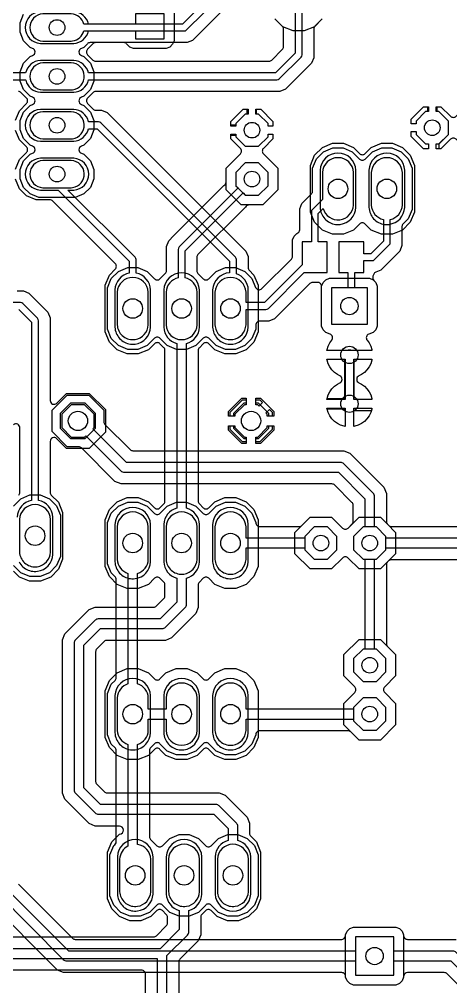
# Model space of a CAD drawing. Header units: millimetres. Extents: x 1 to 152, y 50 to 212.
# Drawn here: x 31.7 to 54.1, y 84.5 to 134.8 of the extents above; entities that cross this region are included whole.
import ezdxf

# ---------------------------------------------------------------- set-up
doc = ezdxf.new("R2010")
doc.units = ezdxf.units.MM

msp = doc.modelspace()

# ---------------------------------------------------------------- linework, layer by layer
at = {"layer": '16_copper'}
for points in [[(39.739, 135.183), (39.739, 133.681), (39.662, 133.494), (39.519, 133.351), (39.332, 133.274), (37.63, 133.274), (37.443, 133.351), (37.275, 133.519, 0.198912), (37.132, 133.579), (35.376, 133.579, 0.198912), (35.232, 133.519), (35.049, 133.336), (34.922, 133.284, 0.66818), (34.922, 132.908), (35.049, 132.856), (35.391, 132.514), (35.576, 132.068), (35.576, 131.584), (35.391, 131.138), (35.049, 130.796), (34.922, 130.744, 0.66818), (34.922, 130.368), (35.049, 130.316), (35.391, 129.974), (35.576, 129.528), (35.576, 129.044), (35.391, 128.598), (35.049, 128.256), (34.922, 128.204, 0.66818), (34.922, 127.828), (35.049, 127.776), (35.391, 127.434), (35.576, 126.988), (35.576, 126.504), (35.391, 126.058), (35.049, 125.716), (34.603, 125.532), (32.707, 125.532), (32.261, 125.716), (31.919, 126.058), (31.734, 126.504), (31.734, 126.988), (31.919, 127.434), (32.261, 127.776), (32.388, 127.828, 0.66818), (32.388, 128.204), (32.261, 128.256), (31.919, 128.598), (31.734, 129.044), (31.734, 129.528), (31.919, 129.974), (32.261, 130.316), (32.388, 130.368, 0.66818), (32.388, 130.744), (32.261, 130.796), (31.919, 131.138), (31.734, 131.584), (31.734, 132.068), (31.919, 132.514), (32.261, 132.856), (32.388, 132.908, 0.66818), (32.388, 133.284), (32.261, 133.336), (31.919, 133.678), (31.734, 134.124), (31.734, 134.608), (31.919, 135.054)], [(31.386, 109.493), (31.767, 109.874), (32.25, 110.074), (32.774, 110.074), (33.257, 109.874), (33.628, 109.503), (33.828, 109.02), (33.828, 106.88), (33.628, 106.397), (33.257, 106.026), (32.774, 105.826), (32.25, 105.826), (31.767, 106.026), (31.386, 106.407, 0.414214)], [(31.657, 89.833), (34.461, 87.029, 0.198912), (34.605, 86.97), (48.454, 86.97, 0.342345), (48.65, 87.122), (48.654, 87.139, 0.075144), (48.657, 87.207), (48.734, 87.394), (48.877, 87.537), (49.064, 87.614), (51.266, 87.614), (51.453, 87.537), (51.596, 87.394), (51.673, 87.207), (51.673, 85.005), (51.596, 84.818), (51.453, 84.675), (51.266, 84.598), (49.064, 84.598), (48.877, 84.675), (48.734, 84.818), (48.657, 85.005, 0.464017), (48.454, 85.242), (33.991, 85.242), (33.674, 85.374), (30.002, 89.046)], [(30.554, 89.355), (33.983, 85.926, 0.198912), (34.163, 85.852), (49.165, 85.852), (49.165, 85.106), (51.165, 85.106), (51.165, 87.106), (49.165, 87.106), (49.165, 86.36), (34.268, 86.36), (30.988, 89.64)]]:
    msp.add_lwpolyline(points, format="xyb", dxfattribs=at)
for points in [[(34.465, 133.666, 0.300949), (35.046, 134.188), (37.731, 134.188), (37.731, 133.782), (39.231, 133.782), (39.231, 135.082), (37.731, 135.082), (37.731, 134.544), (35.046, 134.544, 0.327921), (34.396, 135.072), (32.914, 135.072, 0.952079), (32.914, 133.66), (34.396, 133.66)], [(34.465, 131.126, 0.906347), (34.396, 132.532), (32.914, 132.532, 0.952079), (32.914, 131.12), (34.396, 131.12)], [(55.145, 127.813), (54.396, 128.561, 0.414214), (54.109, 128.561), (53.615, 128.067), (53.518, 128.067), (53.518, 128.329), (54, 128.812), (54, 129.506), (53.509, 129.997), (53.416, 129.997), (53.416, 130.251), (53.615, 130.251), (54.109, 129.757, 0.414214), (54.396, 129.757), (55.145, 130.505), (56.26, 130.505), (57.048, 129.717), (57.048, 128.601), (56.26, 127.813)], [(34.465, 128.586, 0.906347), (34.396, 129.992), (32.914, 129.992, 0.952079), (32.914, 128.58), (34.396, 128.58)], [(48.933, 117.589, 0.201781), (48.737, 117.573), (47.682, 117.573), (47.69, 117.628), (47.748, 117.806), (47.834, 117.974), (47.938, 118.118, 0.484705), (47.851, 118.425), (47.627, 118.518), (47.484, 118.66), (47.407, 118.847), (47.407, 120.917, 0.414214), (47.204, 121.12), (46.946, 121.12, 0.198912), (46.802, 121.06), (44.962, 119.22), (44.673, 119.101), (44.191, 119.101, 0.414214), (43.988, 118.897), (43.988, 118.691), (43.788, 118.208), (43.417, 117.837), (42.934, 117.637), (42.41, 117.637), (41.927, 117.837), (41.546, 118.218, 0.414214), (41.258, 118.218), (40.877, 117.837), (40.394, 117.637), (39.87, 117.637), (39.387, 117.837), (39.006, 118.218, 0.414214), (38.718, 118.218), (38.337, 117.837), (37.854, 117.637), (37.33, 117.637), (36.847, 117.837), (36.476, 118.208), (36.276, 118.691), (36.276, 120.831), (36.476, 121.314), (36.847, 121.685), (37.33, 121.885), (37.854, 121.885), (38.337, 121.685), (38.718, 121.304, 0.414214), (39.006, 121.304), (39.285, 121.583, 0.198912), (39.345, 121.727), (39.345, 122.991), (39.464, 123.28), (39.715, 123.531), (42.331, 126.147, 0.29163), (42.443, 126.344), (42.443, 127.05), (43.192, 127.798, 0.414214), (43.192, 128.085), (42.697, 128.58), (42.697, 128.778), (42.951, 128.778), (42.951, 128.685), (43.442, 128.194), (44.137, 128.194), (44.628, 128.685), (44.628, 128.829), (44.882, 128.829), (44.882, 128.58), (44.387, 128.085, 0.414214), (44.387, 127.798), (45.136, 127.05), (45.136, 125.934), (44.347, 125.146), (43.641, 125.146, 0.145047), (43.531, 125.112), (43.522, 125.107, 0.122407), (43.445, 125.034), (40.979, 122.568, 0.198912), (40.919, 122.424), (40.919, 121.727, 0.198912), (40.979, 121.583), (41.258, 121.304, 0.414214), (41.546, 121.304), (41.927, 121.685), (42.41, 121.885), (42.934, 121.885), (43.417, 121.685), (43.788, 121.314), (43.976, 120.859, 0.534513), (44.308, 120.793), (45.838, 122.324, 0.198912), (45.898, 122.468), (45.898, 123.329), (45.975, 123.516), (46.118, 123.659, 0.339753), (46.269, 123.857), (46.269, 124.937), (46.388, 125.226), (46.884, 125.722, 0.198912), (46.944, 125.866), (46.944, 127.054), (47.144, 127.537), (47.515, 127.908), (47.998, 128.108), (48.522, 128.108), (49.005, 127.908), (49.386, 127.527, 0.414214), (49.674, 127.527), (50.055, 127.908), (50.538, 128.108), (51.062, 128.108), (51.545, 127.908), (51.916, 127.537), (52.116, 127.054), (52.116, 124.914), (51.916, 124.431), (51.647, 124.162, 0.198912), (51.587, 124.018), (51.587, 123.033), (51.468, 122.744), (50.484, 121.76), (50.232, 121.656, 0.198912), (50.122, 121.546), (50.078, 121.44, 0.303352), (50.122, 121.219), (50.225, 121.116), (50.302, 120.929), (50.302, 118.847), (50.225, 118.66), (50.082, 118.518), (49.858, 118.425, 0.485588), (49.771, 118.118), (49.876, 117.974), (49.961, 117.806), (50.019, 117.628), (50.028, 117.573), (48.972, 117.573), (48.97, 117.574)], [(34.465, 126.046, 0.906347), (34.396, 127.452), (32.914, 127.452, 0.952079), (32.914, 126.04), (34.396, 126.04)], [(43.442, 125.654), (44.137, 125.654), (44.628, 126.145), (44.628, 126.839), (44.137, 127.33), (43.442, 127.33), (42.951, 126.839), (42.951, 126.145), (43.071, 126.025), (40.006, 122.96, 0.198912), (39.954, 122.834), (39.954, 121.357, 0.336925), (39.324, 120.609), (39.324, 118.913, 0.95208), (40.94, 118.913), (40.94, 120.609, 0.336925), (40.31, 121.357), (40.31, 122.761), (43.323, 125.774)], [(42.791, 118.153, 0.357806), (43.48, 118.913), (43.48, 119.71), (44.516, 119.71, 0.198912), (44.642, 119.762), (46.507, 121.628), (47.706, 121.628), (47.706, 123.228), (47.234, 123.228), (47.234, 124.706), (47.483, 124.955, 0.849035), (49.068, 125.136), (49.068, 126.832, 0.95208), (47.452, 126.832), (47.452, 125.427), (46.93, 124.906, 0.198912), (46.878, 124.78), (46.878, 123.228), (46.406, 123.228), (46.406, 122.029), (44.442, 120.066), (43.48, 120.066), (43.48, 120.609, 0.95208), (41.864, 120.609), (41.864, 118.913), (41.872, 118.834), (41.887, 118.756), (41.91, 118.68), (41.941, 118.607), (41.978, 118.537), (42.022, 118.471), (42.073, 118.41), (42.129, 118.354), (42.19, 118.303), (42.256, 118.259), (42.326, 118.222), (42.399, 118.191), (42.475, 118.168), (42.553, 118.153), (42.632, 118.145), (42.712, 118.145)], [(49.794, 120.828), (49.134, 120.828), (49.134, 121.628), (49.606, 121.628), (49.606, 122.25), (50.038, 122.25, 0.198912), (50.164, 122.302), (50.926, 123.064, 0.198912), (50.978, 123.19), (50.978, 124.388, 0.336925), (51.608, 125.136), (51.608, 126.832, 0.95208), (49.992, 126.832), (49.992, 125.136, 0.336925), (50.622, 124.388), (50.622, 123.264), (49.964, 122.606), (49.606, 122.606), (49.606, 123.228), (48.306, 123.228), (48.306, 121.628), (48.778, 121.628), (48.778, 120.828), (47.915, 120.828), (47.915, 118.948), (49.794, 118.948)], [(37.711, 118.153, 0.357806), (38.4, 118.913), (38.4, 120.609, 0.95208), (36.784, 120.609), (36.784, 118.913), (36.792, 118.834), (36.807, 118.756), (36.83, 118.68), (36.861, 118.607), (36.898, 118.537), (36.942, 118.471), (36.993, 118.41), (37.049, 118.354), (37.11, 118.303), (37.176, 118.259), (37.246, 118.222), (37.319, 118.191), (37.395, 118.168), (37.473, 118.153), (37.552, 118.145), (37.632, 118.145)], [(47.686, 115.062), (47.69, 115.088), (47.748, 115.266), (47.834, 115.434), (47.944, 115.586), (48.077, 115.719), (48.229, 115.829), (48.362, 115.897, 0.612811), (48.362, 116.259), (48.229, 116.327), (48.077, 116.437), (47.944, 116.57), (47.834, 116.722), (47.748, 116.89), (47.69, 117.068), (47.682, 117.123), (48.601, 117.123), (48.601, 115.062)], [(49.109, 115.033), (49.109, 117.123), (50.028, 117.123), (50.019, 117.068), (49.961, 116.89), (49.876, 116.722), (49.765, 116.57), (49.632, 116.437), (49.48, 116.327), (49.347, 116.259, 0.612811), (49.347, 115.897), (49.48, 115.829), (49.632, 115.719), (49.765, 115.586), (49.876, 115.434), (49.961, 115.266), (50.019, 115.088), (50.028, 115.033)], [(37.457, 88.173), (36.974, 88.373), (36.603, 88.744), (36.403, 89.227), (36.403, 91.367), (36.603, 91.85, 0.312992), (36.728, 92.06), (36.728, 96.789, 0.198912), (36.669, 96.933), (36.476, 97.126), (36.276, 97.609), (36.276, 99.749), (36.476, 100.232), (36.669, 100.425, 0.198912), (36.728, 100.569), (36.728, 105.679, 0.198912), (36.669, 105.823), (36.476, 106.016), (36.276, 106.499), (36.276, 108.639), (36.476, 109.122), (36.847, 109.493), (37.33, 109.693), (37.854, 109.693), (38.337, 109.493), (38.718, 109.112, 0.414214), (39.006, 109.112), (39.387, 109.493), (39.87, 109.693), (40.394, 109.693), (40.877, 109.493), (41.258, 109.112, 0.414214), (41.546, 109.112), (41.927, 109.493), (42.41, 109.693), (42.934, 109.693), (43.417, 109.493), (43.788, 109.122), (43.988, 108.639, 0.418503), (44.191, 108.433), (46.247, 108.433, 0.198912), (46.39, 108.492), (46.813, 108.915), (47.929, 108.915), (48.497, 108.346, 0.414214), (48.785, 108.346), (48.988, 108.55, 0.198912), (49.047, 108.693), (49.047, 109.54, 0.198912), (48.988, 109.684), (48.089, 110.583, 0.198912), (47.945, 110.642), (36.984, 110.642), (36.667, 110.774), (34.927, 112.513, 0.198912), (34.784, 112.573), (34.185, 112.573), (33.397, 113.361), (33.397, 114.477), (34.185, 115.265), (35.301, 115.265), (36.089, 114.477), (36.089, 113.878, 0.198912), (36.149, 113.735), (37.454, 112.429, 0.198912), (37.598, 112.37), (48.559, 112.37), (48.876, 112.238), (50.643, 110.471), (50.775, 110.154), (50.775, 108.693, 0.198912), (50.834, 108.55), (51.257, 108.127), (51.257, 107.011), (50.834, 106.588, 0.198912), (50.775, 106.445), (50.775, 102.343, 0.198912), (50.834, 102.2), (51.257, 101.777), (51.257, 100.661), (50.688, 100.093, 0.414214), (50.688, 99.805), (51.257, 99.237), (51.257, 98.121), (50.469, 97.333), (49.353, 97.333), (48.93, 97.756, 0.198912), (48.787, 97.815), (44.191, 97.815, 0.246975), (44.024, 97.727), (44.015, 97.713, 0.122621), (43.988, 97.609), (43.788, 97.126), (43.417, 96.755), (42.934, 96.555), (42.41, 96.555), (41.927, 96.755), (41.546, 97.136, 0.414214), (41.258, 97.136), (40.877, 96.755), (40.394, 96.555), (39.87, 96.555), (39.387, 96.755), (39.006, 97.136, 0.414214), (38.718, 97.136), (38.515, 96.933, 0.198912), (38.456, 96.789), (38.456, 92.314, 0.198912), (38.515, 92.17), (38.845, 91.84, 0.414214), (39.133, 91.84), (39.514, 92.221), (39.997, 92.421), (40.521, 92.421), (41.004, 92.221), (41.385, 91.84, 0.414214), (41.673, 91.84), (42.054, 92.221), (42.537, 92.421), (43.061, 92.421), (43.544, 92.221), (43.915, 91.85), (44.115, 91.367), (44.115, 89.227), (43.915, 88.744), (43.544, 88.373), (43.061, 88.173), (42.537, 88.173), (42.054, 88.373), (41.673, 88.754, 0.414214), (41.385, 88.754), (41.004, 88.373), (40.521, 88.173), (39.997, 88.173), (39.514, 88.373), (39.133, 88.754, 0.414214), (38.845, 88.754), (38.464, 88.373), (37.981, 88.173)], [(50.749, 100.872), (50.749, 101.566), (50.258, 102.057), (50.165, 102.057), (50.165, 106.731), (50.258, 106.731), (50.749, 107.222), (50.749, 107.916), (50.258, 108.407), (50.165, 108.407), (50.165, 109.982, 0.198912), (50.091, 110.162), (48.567, 111.686, 0.198912), (48.387, 111.76), (37.261, 111.76), (35.515, 113.506), (35.581, 113.572), (35.581, 114.266), (35.09, 114.757), (34.396, 114.757), (33.905, 114.266), (33.905, 113.572), (34.396, 113.081), (35.09, 113.081), (35.156, 113.147), (36.976, 111.326, 0.198912), (37.156, 111.252), (48.282, 111.252), (49.657, 109.877), (49.657, 108.407), (49.564, 108.407), (49.073, 107.916), (49.073, 107.222), (49.564, 106.731), (49.657, 106.731), (49.657, 102.057), (49.564, 102.057), (49.073, 101.566), (49.073, 100.872), (49.564, 100.381), (50.258, 100.381)], [(32.631, 106.342, 0.357806), (33.32, 107.102), (33.32, 108.798, 0.95208), (31.704, 108.798), (31.704, 107.102), (31.712, 107.023), (31.727, 106.945), (31.75, 106.869), (31.781, 106.796), (31.818, 106.726), (31.862, 106.66), (31.913, 106.599), (31.969, 106.543), (32.03, 106.492), (32.096, 106.448), (32.166, 106.411), (32.239, 106.38), (32.315, 106.357), (32.393, 106.342), (32.472, 106.334), (32.552, 106.334)], [(37.838, 88.689, 0.357806), (38.527, 89.449), (38.527, 91.145, 0.354861), (37.846, 91.904), (37.846, 97.104, 0.309894), (38.4, 97.831), (38.4, 98.425), (39.324, 98.425), (39.324, 97.831, 0.95208), (40.94, 97.831), (40.94, 99.527, 0.95208), (39.324, 99.527), (39.324, 98.933), (38.4, 98.933), (38.4, 99.527, 0.309894), (37.846, 100.254), (37.846, 105.994, 0.309894), (38.4, 106.721), (38.4, 108.417, 0.95208), (36.784, 108.417), (36.784, 106.721, 0.309894), (37.338, 105.994), (37.338, 100.254, 0.309894), (36.784, 99.527), (36.784, 97.831, 0.309894), (37.338, 97.104), (37.338, 91.818, 0.263528), (36.911, 91.145), (36.911, 89.449), (36.919, 89.37), (36.934, 89.292), (36.957, 89.216), (36.988, 89.143), (37.025, 89.073), (37.069, 89.007), (37.12, 88.946), (37.176, 88.89), (37.237, 88.839), (37.303, 88.795), (37.373, 88.758), (37.446, 88.727), (37.522, 88.704), (37.6, 88.689), (37.679, 88.681), (37.759, 88.681)], [(40.251, 105.961, 0.357806), (40.94, 106.721), (40.94, 108.417, 0.95208), (39.324, 108.417), (39.324, 106.721), (39.332, 106.642), (39.347, 106.564), (39.37, 106.488), (39.401, 106.415), (39.438, 106.345), (39.482, 106.279), (39.533, 106.218), (39.589, 106.162), (39.65, 106.111), (39.716, 106.067), (39.786, 106.03), (39.859, 105.999), (39.935, 105.976), (40.013, 105.961), (40.092, 105.953), (40.172, 105.953)], [(42.791, 105.961, 0.357806), (43.48, 106.721), (43.48, 107.315), (46.533, 107.315), (46.533, 107.222), (47.024, 106.731), (47.718, 106.731), (48.209, 107.222), (48.209, 107.916), (47.718, 108.407), (47.024, 108.407), (46.533, 107.916), (46.533, 107.823), (43.48, 107.823), (43.48, 108.417, 0.95208), (41.864, 108.417), (41.864, 106.721), (41.872, 106.642), (41.887, 106.564), (41.91, 106.488), (41.941, 106.415), (41.978, 106.345), (42.022, 106.279), (42.073, 106.218), (42.129, 106.162), (42.19, 106.111), (42.256, 106.067), (42.326, 106.03), (42.399, 105.999), (42.475, 105.976), (42.553, 105.961), (42.632, 105.953), (42.712, 105.953)], [(42.791, 97.071, 0.357806), (43.48, 97.831), (43.48, 98.425), (49.073, 98.425), (49.073, 98.332), (49.564, 97.841), (50.258, 97.841), (50.749, 98.332), (50.749, 99.026), (50.258, 99.517), (49.564, 99.517), (49.073, 99.026), (49.073, 98.933), (43.48, 98.933), (43.48, 99.527, 0.95208), (41.864, 99.527), (41.864, 97.831), (41.872, 97.752), (41.887, 97.674), (41.91, 97.598), (41.941, 97.525), (41.978, 97.455), (42.022, 97.389), (42.073, 97.328), (42.129, 97.272), (42.19, 97.221), (42.256, 97.177), (42.326, 97.14), (42.399, 97.109), (42.475, 97.086), (42.553, 97.071), (42.632, 97.063), (42.712, 97.063)], [(40.378, 88.689, 0.357806), (41.067, 89.449), (41.067, 91.145, 0.95208), (39.451, 91.145), (39.451, 89.449), (39.459, 89.37), (39.474, 89.292), (39.497, 89.216), (39.528, 89.143), (39.565, 89.073), (39.609, 89.007), (39.66, 88.946), (39.716, 88.89), (39.777, 88.839), (39.843, 88.795), (39.913, 88.758), (39.986, 88.727), (40.062, 88.704), (40.14, 88.689), (40.219, 88.681), (40.299, 88.681)], [(42.918, 88.689, 0.357806), (43.607, 89.449), (43.607, 91.145, 0.95208), (41.991, 91.145), (41.991, 89.449), (41.999, 89.37), (42.014, 89.292), (42.037, 89.216), (42.068, 89.143), (42.105, 89.073), (42.149, 89.007), (42.2, 88.946), (42.256, 88.89), (42.317, 88.839), (42.383, 88.795), (42.453, 88.758), (42.526, 88.727), (42.602, 88.704), (42.68, 88.689), (42.759, 88.681), (42.839, 88.681)]]:
    msp.add_lwpolyline(points, format="xyb", close=True, dxfattribs=at)
msp.add_lwpolyline([(47.44, 134.816), (47.033, 134.409), (46.501, 134.188), (45.925, 134.188), (45.393, 134.409), (44.986, 134.816)], dxfattribs=at)
for points in [[(52.07, 129.362), (52.07, 129.611), (52.71, 130.251), (52.908, 130.251), (52.908, 129.997), (52.815, 129.997), (52.324, 129.506), (52.324, 129.362)], [(42.697, 129.286), (42.697, 129.484), (43.337, 130.124), (43.517, 130.124), (43.521, 129.87), (43.442, 129.87), (42.951, 129.379), (42.951, 129.286)], [(44.628, 129.235), (44.628, 129.379), (44.137, 129.87), (44.029, 129.87), (44.025, 130.124), (44.242, 130.124), (44.882, 129.484), (44.882, 129.235)], [(52.71, 128.067), (52.07, 128.707), (52.07, 128.956), (52.324, 128.956), (52.324, 128.812), (52.815, 128.321), (52.959, 128.321), (52.959, 128.067)], [(42.651, 114.169), (42.651, 114.371), (43.291, 115.011), (43.493, 115.011), (43.493, 114.757), (43.396, 114.757), (42.905, 114.266), (42.905, 114.169)], [(44.09, 114.757), (43.993, 114.757), (43.993, 115.011), (44.195, 115.011), (44.336, 114.871), (44.156, 114.691)], [(44.581, 114.169), (44.581, 114.266), (44.515, 114.332), (44.695, 114.512), (44.835, 114.371), (44.835, 114.169)], [(48.575, 113.644), (48.396, 113.702), (48.229, 113.787), (48.077, 113.897), (47.944, 114.03), (47.834, 114.182), (47.748, 114.35), (47.69, 114.528), (47.686, 114.554), (48.63, 114.554), (48.63, 113.635)], [(49.08, 114.452), (49.994, 114.452), (49.961, 114.35), (49.876, 114.182), (49.765, 114.03), (49.632, 113.897), (49.48, 113.787), (49.313, 113.702), (49.134, 113.644), (49.08, 113.635)], [(43.291, 112.827), (42.651, 113.467), (42.651, 113.669), (42.905, 113.669), (42.905, 113.572), (43.396, 113.081), (43.493, 113.081), (43.493, 112.827)], [(43.993, 113.081), (44.09, 113.081), (44.581, 113.572), (44.581, 113.669), (44.835, 113.669), (44.835, 113.467), (44.195, 112.827), (43.993, 112.827)]]:
    msp.add_lwpolyline(points, close=True, dxfattribs=at)
at = {"layer": '1_copper'}
for points in [[(46.035, 135.636), (46.035, 133.028), (45.011, 132.004), (35.289, 132.004, 0.338315), (34.522, 132.652), (32.788, 132.652, 0.338315), (32.021, 132.004), (31.039, 132.004), (31.039, 141.16)], [(32.788, 135.192, 0.952081), (32.788, 133.54), (34.522, 133.54, 0.338315), (35.289, 134.188), (40.259, 134.188, 0.198912), (40.385, 134.24), (42.163, 136.018, 0.198912)], [(41.859, 136.218), (40.185, 134.544), (35.289, 134.544, 0.338315), (34.522, 135.192)], [(27.669, 131.648), (32.021, 131.648), (32.026, 131.625, 0.330356), (32.788, 131), (34.522, 131, 0.338315), (35.289, 131.648), (45.085, 131.648, 0.198912), (45.211, 131.7), (46.339, 132.828, 0.198912), (46.391, 132.954), (46.391, 135.636, 1)], [(42.705, 135.698), (40.705, 133.698), (40.416, 133.579), (35.665, 133.579, 0.198912), (35.522, 133.519), (35.242, 133.24, 0.414214), (35.242, 132.952), (35.522, 132.673, 0.198912), (35.665, 132.613), (44.675, 132.613, 0.198912), (44.818, 132.673), (45.366, 133.221, 0.198912), (45.426, 133.364), (45.426, 134.292, 0.198912), (45.366, 134.435), (44.986, 134.816)], [(47.44, 134.816), (47.06, 134.435, 0.198912), (47, 134.292), (47, 132.797), (46.881, 132.508), (45.531, 131.158), (45.242, 131.039), (35.665, 131.039, 0.198912), (35.522, 130.979), (35.242, 130.7, 0.414214), (35.242, 130.412), (35.522, 130.133, 0.198912), (35.665, 130.073), (35.971, 130.073), (36.26, 129.954), (43.467, 122.747), (43.586, 122.458), (43.586, 121.89, 0.198912), (43.646, 121.746), (43.889, 121.502), (44.108, 120.975), (44.108, 118.547), (43.889, 118.02), (43.485, 117.616), (42.958, 117.397), (42.386, 117.397), (41.859, 117.616), (41.546, 117.929, 0.414214), (41.258, 117.929), (41.055, 117.725, 0.198912), (40.996, 117.582), (40.996, 109.748, 0.198912), (41.055, 109.605), (41.258, 109.401, 0.414214), (41.546, 109.401), (41.859, 109.714), (42.386, 109.933), (42.958, 109.933), (43.485, 109.714), (43.889, 109.31), (44.108, 108.783), (44.108, 106.355), (43.889, 105.828), (43.485, 105.424), (42.958, 105.205), (42.386, 105.205), (41.859, 105.424), (41.546, 105.737, 0.414214), (41.258, 105.737), (41.055, 105.533, 0.198912), (40.996, 105.39), (40.996, 104.222), (40.864, 103.905), (40.593, 103.633), (40.593, 103.633), (39.877, 102.917), (39.877, 102.917), (39.605, 102.646), (39.288, 102.514), (36.256, 102.514, 0.198912), (36.112, 102.455), (35.721, 102.064, 0.198912), (35.662, 101.92), (35.662, 95.184, 0.198912), (35.721, 95.04), (36.112, 94.649, 0.198912), (36.256, 94.59), (42.082, 94.59), (42.399, 94.458), (43.531, 93.326), (43.663, 93.009), (43.663, 92.476, 0.198912), (43.722, 92.333), (44.016, 92.038), (44.235, 91.511), (44.235, 89.083), (44.016, 88.556), (43.612, 88.152), (43.085, 87.933), (42.513, 87.933), (41.986, 88.152), (41.673, 88.465, 0.414214), (41.385, 88.465), (41.182, 88.261, 0.198912), (41.123, 88.118), (41.123, 87.204), (40.991, 86.887), (40.72, 86.615), (40.039, 85.935, 0.198912), (39.98, 85.791), (39.98, 78.627, 0.414214)], [(31.494, 129.551), (31.697, 130.042), (32.068, 130.412, 0.414214), (32.068, 130.7), (31.788, 130.979, 0.198912), (31.645, 131.039)], [(54.396, 128.561, 0.414214), (54.109, 128.561), (53.615, 128.067), (53.365, 128.067), (53.365, 128.321), (53.509, 128.321), (54, 128.812), (54, 129.506), (53.509, 129.997), (53.365, 129.997), (53.365, 130.251), (53.615, 130.251), (54.109, 129.757, 0.414214), (54.396, 129.757)], [(31.494, 127.011), (31.697, 127.502), (32.068, 127.872, 0.414214), (32.068, 128.16), (31.697, 128.53), (31.494, 129.021)], [(21.778, 87.097), (38.674, 87.097), (38.684, 87.097, 0.185976), (38.818, 87.156), (39.336, 87.674, 0.198912), (39.395, 87.818), (39.395, 88.118, 0.198912), (39.336, 88.261), (39.133, 88.465, 0.414214), (38.845, 88.465), (38.532, 88.152), (38.005, 87.933), (37.433, 87.933), (36.906, 88.152), (36.502, 88.556), (36.283, 89.083), (36.283, 91.511), (36.502, 92.038), (36.906, 92.442, 0.982796), (36.898, 92.862), (35.642, 92.862), (35.325, 92.994), (34.066, 94.253), (33.934, 94.57), (33.934, 102.534), (34.066, 102.851), (35.325, 104.11), (35.642, 104.242), (38.674, 104.242, 0.198912), (38.818, 104.301), (39.209, 104.692, 0.198912), (39.268, 104.836), (39.268, 105.39, 0.198912), (39.209, 105.533), (39.006, 105.737, 0.414214), (38.718, 105.737), (38.405, 105.424), (37.878, 105.205), (37.306, 105.205), (36.779, 105.424), (36.375, 105.828), (36.156, 106.355), (36.156, 108.783), (36.375, 109.31), (36.779, 109.714), (37.306, 109.933), (37.878, 109.933), (38.405, 109.714), (38.718, 109.401, 0.414214), (39.006, 109.401), (39.209, 109.605, 0.198912), (39.268, 109.748), (39.268, 117.582, 0.198912), (39.209, 117.725), (39.006, 117.929, 0.414214), (38.718, 117.929), (38.405, 117.616), (37.878, 117.397), (37.306, 117.397), (36.779, 117.616), (36.375, 118.02), (36.156, 118.547), (36.156, 120.975), (36.375, 121.502), (36.682, 121.81, 0.414214), (36.682, 122.097), (33.427, 125.352, 0.198912), (33.284, 125.412), (32.563, 125.412), (32.073, 125.615), (31.697, 125.99), (31.494, 126.481)], [(31.585, 120.675), (31.907, 120.675), (32.196, 120.556), (33.18, 119.572), (33.299, 119.283), (33.299, 114.985, 0.668179), (33.646, 114.842), (34.152, 115.347), (35.334, 115.347), (36.171, 114.51), (36.171, 113.328), (35.334, 112.491), (34.152, 112.491), (33.646, 112.996, 0.668179), (33.299, 112.853), (33.299, 110.206, 0.198912), (33.359, 110.062), (33.729, 109.691), (33.948, 109.164), (33.948, 106.736), (33.729, 106.209), (33.325, 105.805), (32.798, 105.586), (32.226, 105.586), (31.699, 105.805), (31.386, 106.118, 0.414214)], [(31.688, 106.593), (31.729, 106.523), (31.775, 106.457), (31.827, 106.394), (31.884, 106.337), (31.947, 106.285), (32.013, 106.239), (32.083, 106.198), (32.157, 106.164), (32.233, 106.136), (32.311, 106.115), (32.391, 106.101), (32.471, 106.094), (32.553, 106.094), (32.633, 106.101, 0.36397), (33.44, 106.981), (33.44, 108.919, 0.346554), (32.69, 109.789), (32.69, 119.126, 0.198912), (32.638, 119.252), (31.876, 120.014, 0.198912), (31.75, 120.066), (30.241, 120.066, 0.932021)], [(31.676, 119.71), (32.334, 119.052), (32.334, 109.789, 0.346554), (31.584, 108.919)], [(31.665, 110.062, 0.198912), (31.725, 110.206), (31.725, 113.562, 0.627975), (31.395, 113.721)], [(54.756, 106.705), (51.035, 106.705, 0.198912), (50.892, 106.646), (50.469, 106.223), (49.353, 106.223), (48.785, 106.792, 0.414214), (48.497, 106.792), (47.929, 106.223), (46.813, 106.223), (46.025, 107.011), (46.025, 108.127), (46.813, 108.915), (47.929, 108.915), (48.497, 108.346, 0.414214), (48.785, 108.346), (49.353, 108.915), (50.469, 108.915), (50.892, 108.492, 0.198912), (51.035, 108.433), (54.756, 108.433, 0.198912)], [(39.37, 77.915), (39.37, 86.128), (40.439, 87.196, 0.198912), (40.513, 87.376), (40.513, 88.476, 0.323073), (41.187, 89.328), (41.187, 91.266, 0.95729), (39.331, 91.266), (39.331, 89.328, 0.323073), (40.005, 88.476), (40.005, 87.481), (39.011, 86.487), (21.441, 86.487), (20.32, 87.608), (20.32, 88.476, 0.323073), (20.994, 89.328), (20.994, 91.266, 0.95729), (19.138, 91.266), (19.138, 89.328, 0.323073), (19.812, 88.476), (19.812, 87.503, 0.198912), (19.886, 87.323), (21.082, 86.128), (21.082, 78.003, 0.833838)], [(55.211, 83.903), (53.931, 85.183, 0.198912), (53.787, 85.242), (51.876, 85.242, 0.342345), (51.68, 85.09), (51.676, 85.073, 0.075144), (51.673, 85.005), (51.596, 84.818), (51.453, 84.675), (51.266, 84.598), (49.064, 84.598), (48.877, 84.675), (48.734, 84.818), (48.657, 85.005), (48.657, 87.207), (48.734, 87.394), (48.877, 87.537), (49.064, 87.614), (51.266, 87.614), (51.453, 87.537), (51.596, 87.394), (51.673, 87.207, 0.464017), (51.876, 86.97), (54.401, 86.97)], [(38.252, 78.548), (38.252, 85.166, 0.414214), (38.049, 85.369), (22.403, 85.369, 0.414214), (22.2, 85.166), (22.2, 78.754, 0.414214)]]:
    msp.add_lwpolyline(points, format="xyb", dxfattribs=at)
for points in [[(52.07, 129.362), (52.07, 129.611), (52.71, 130.251), (52.959, 130.251), (52.959, 129.997), (52.815, 129.997), (52.324, 129.506), (52.324, 129.362)], [(42.697, 129.235), (42.697, 129.484), (43.337, 130.124), (43.586, 130.124), (43.586, 129.87), (43.442, 129.87), (42.951, 129.379), (42.951, 129.235)], [(44.628, 129.235), (44.628, 129.379), (44.137, 129.87), (43.993, 129.87), (43.993, 130.124), (44.242, 130.124), (44.882, 129.484), (44.882, 129.235)], [(52.71, 128.067), (52.07, 128.707), (52.07, 128.956), (52.324, 128.956), (52.324, 128.812), (52.815, 128.321), (52.959, 128.321), (52.959, 128.067)], [(44.628, 126.145), (44.628, 126.839), (44.137, 127.33), (43.442, 127.33), (42.951, 126.839), (42.951, 126.145), (43.442, 125.654), (44.137, 125.654)], [(49.794, 120.828), (47.915, 120.828), (47.915, 118.948), (49.794, 118.948)], [(35.663, 113.538), (35.663, 114.3), (35.124, 114.839), (34.362, 114.839), (33.823, 114.3), (33.823, 113.538), (34.362, 112.999), (35.124, 112.999)], [(42.569, 114.169), (42.569, 114.405), (43.257, 115.093), (43.493, 115.093), (43.493, 114.839), (43.362, 114.839), (42.823, 114.3), (42.823, 114.169)], [(44.663, 114.169), (44.663, 114.3), (44.124, 114.839), (43.993, 114.839), (43.993, 115.093), (44.229, 115.093), (44.917, 114.405), (44.917, 114.169)], [(48.575, 113.644), (48.396, 113.702), (48.229, 113.787), (48.077, 113.897), (47.944, 114.03), (47.834, 114.182), (47.748, 114.35), (47.69, 114.528), (47.682, 114.583), (48.63, 114.583), (48.63, 113.635)], [(49.08, 114.583), (50.028, 114.583), (50.019, 114.528), (49.961, 114.35), (49.876, 114.182), (49.765, 114.03), (49.632, 113.897), (49.48, 113.787), (49.313, 113.702), (49.134, 113.644), (49.08, 113.635)], [(43.257, 112.745), (42.569, 113.433), (42.569, 113.669), (42.823, 113.669), (42.823, 113.538), (43.362, 112.999), (43.493, 112.999), (43.493, 112.745)], [(43.993, 112.745), (43.993, 112.999), (44.124, 112.999), (44.663, 113.538), (44.663, 113.669), (44.917, 113.669), (44.917, 113.433), (44.229, 112.745)], [(48.209, 107.222), (48.209, 107.916), (47.718, 108.407), (47.024, 108.407), (46.533, 107.916), (46.533, 107.222), (47.024, 106.731), (47.718, 106.731)], [(50.749, 107.222), (50.749, 107.315), (55.042, 107.315), (55.042, 107.222), (55.533, 106.731), (56.227, 106.731), (56.718, 107.222), (56.718, 107.916), (56.227, 108.407), (55.533, 108.407), (55.042, 107.916), (55.042, 107.823), (50.749, 107.823), (50.749, 107.916), (50.258, 108.407), (49.564, 108.407), (49.073, 107.916), (49.073, 107.222), (49.564, 106.731), (50.258, 106.731)], [(50.749, 100.872), (50.749, 101.566), (50.258, 102.057), (49.564, 102.057), (49.073, 101.566), (49.073, 100.872), (49.564, 100.381), (50.258, 100.381)], [(50.749, 98.332), (50.749, 99.026), (50.258, 99.517), (49.564, 99.517), (49.073, 99.026), (49.073, 98.332), (49.564, 97.841), (50.258, 97.841)]]:
    msp.add_lwpolyline(points, close=True, dxfattribs=at)
for points in [[(42.793, 117.912, 0.36397), (43.6, 118.792), (43.6, 120.73, 0.307294), (42.977, 121.566), (42.977, 122.301, 0.198912), (42.925, 122.427), (35.94, 129.412, 0.198912), (35.814, 129.464), (35.289, 129.464, 0.338315), (34.522, 130.112), (32.788, 130.112, 0.952081), (32.788, 128.46), (34.522, 128.46, 0.338315), (35.289, 129.108), (35.74, 129.108), (42.621, 122.227), (42.621, 121.616, 0.385685), (41.744, 120.73), (41.744, 118.792), (41.751, 118.712), (41.765, 118.632), (41.786, 118.554), (41.814, 118.478), (41.848, 118.404), (41.889, 118.334), (41.935, 118.268), (41.987, 118.205), (42.044, 118.148), (42.107, 118.096), (42.173, 118.05), (42.243, 118.009), (42.317, 117.975), (42.393, 117.947), (42.471, 117.926), (42.551, 117.912), (42.631, 117.905), (42.713, 117.905)], [(43.232, 125.146), (42.443, 125.934), (42.443, 127.05), (43.192, 127.798, 0.414214), (43.192, 128.085), (42.697, 128.58), (42.697, 128.829), (42.951, 128.829), (42.951, 128.685), (43.442, 128.194), (44.137, 128.194), (44.628, 128.685), (44.628, 128.829), (44.882, 128.829), (44.882, 128.58), (44.387, 128.085, 0.414214), (44.387, 127.798), (45.136, 127.05), (45.136, 125.934), (44.347, 125.146)], [(47.974, 123.62), (47.447, 123.839), (47.043, 124.243), (46.824, 124.77), (46.824, 127.198), (47.043, 127.725), (47.447, 128.129), (47.974, 128.348), (48.546, 128.348), (49.073, 128.129), (49.386, 127.816, 0.414214), (49.674, 127.816), (49.987, 128.129), (50.514, 128.348), (51.086, 128.348), (51.613, 128.129), (52.017, 127.725), (52.236, 127.198), (52.236, 124.77), (52.017, 124.243), (51.613, 123.839), (51.086, 123.62), (50.514, 123.62), (49.987, 123.839), (49.674, 124.152, 0.414214), (49.386, 124.152), (49.073, 123.839), (48.546, 123.62)], [(48.381, 124.135, 0.36397), (49.188, 125.015), (49.188, 126.953, 0.95729), (47.332, 126.953), (47.332, 125.015), (47.339, 124.935), (47.353, 124.855), (47.374, 124.777), (47.402, 124.701), (47.436, 124.627), (47.477, 124.557), (47.523, 124.491), (47.575, 124.428), (47.632, 124.371), (47.695, 124.319), (47.761, 124.273), (47.831, 124.232), (47.905, 124.198), (47.981, 124.17), (48.059, 124.149), (48.139, 124.135), (48.219, 124.128), (48.301, 124.128)], [(50.921, 124.135, 0.36397), (51.728, 125.015), (51.728, 126.953, 0.95729), (49.872, 126.953), (49.872, 125.015), (49.879, 124.935), (49.893, 124.855), (49.914, 124.777), (49.942, 124.701), (49.976, 124.627), (50.017, 124.557), (50.063, 124.491), (50.115, 124.428), (50.172, 124.371), (50.235, 124.319), (50.301, 124.273), (50.371, 124.232), (50.445, 124.198), (50.521, 124.17), (50.599, 124.149), (50.679, 124.135), (50.759, 124.128), (50.841, 124.128)], [(37.713, 117.912, 0.36397), (38.52, 118.792), (38.52, 120.73, 0.346554), (37.77, 121.6), (37.77, 122.301, 0.198912), (37.718, 122.427), (34.225, 125.92), (34.522, 125.92, 0.952081), (34.522, 127.572), (32.788, 127.572, 0.952081), (32.788, 125.92), (33.722, 125.92), (37.414, 122.227), (37.414, 121.6, 0.346554), (36.664, 120.73), (36.664, 118.792), (36.671, 118.712), (36.685, 118.632), (36.706, 118.554), (36.734, 118.478), (36.768, 118.404), (36.809, 118.334), (36.855, 118.268), (36.907, 118.205), (36.964, 118.148), (37.027, 118.096), (37.093, 118.05), (37.163, 118.009), (37.237, 117.975), (37.313, 117.947), (37.391, 117.926), (37.471, 117.912), (37.551, 117.905), (37.633, 117.905)], [(35.795, 103.63, 0.179039), (35.634, 103.558), (34.618, 102.542, 0.198912), (34.544, 102.362), (34.544, 94.742, 0.198912), (34.618, 94.562), (35.634, 93.546, 0.198912), (35.814, 93.472), (41.805, 93.472), (42.545, 92.732), (42.545, 92.118, 0.323073), (41.871, 91.266), (41.871, 89.328, 0.95729), (43.727, 89.328), (43.727, 91.266, 0.323073), (43.053, 92.118), (43.053, 92.837, 0.198912), (42.979, 93.017), (42.09, 93.906, 0.198912), (41.91, 93.98), (35.919, 93.98), (35.052, 94.847), (35.052, 102.257), (35.919, 103.124), (39.116, 103.124, 0.198912), (39.296, 103.198), (40.312, 104.214, 0.198912), (40.386, 104.394), (40.386, 105.748, 0.323073), (41.06, 106.6), (41.06, 108.538, 0.323073), (40.386, 109.39), (40.386, 117.94, 0.323073), (41.06, 118.792), (41.06, 120.73, 0.95729), (39.204, 120.73), (39.204, 118.792, 0.323073), (39.878, 117.94), (39.878, 109.39, 0.323073), (39.204, 108.538), (39.204, 106.6, 0.323073), (39.878, 105.748), (39.878, 104.499), (39.011, 103.632), (35.814, 103.632)], [(48.833, 117.573), (47.682, 117.573), (47.69, 117.628), (47.748, 117.806), (47.834, 117.974), (47.938, 118.118, 0.484702), (47.851, 118.425), (47.627, 118.518), (47.484, 118.66), (47.407, 118.847), (47.407, 120.929), (47.484, 121.116), (47.627, 121.258), (47.814, 121.336), (49.895, 121.336), (50.082, 121.258), (50.225, 121.116), (50.302, 120.929), (50.302, 118.847), (50.225, 118.66), (50.082, 118.518), (49.858, 118.425, 0.485577), (49.771, 118.118), (49.876, 117.974), (49.961, 117.806), (50.019, 117.628), (50.028, 117.573), (48.876, 117.573), (48.876, 117.573), (48.875, 117.573), (48.858, 117.571), (48.856, 117.571)], [(47.682, 115.033), (47.69, 115.088), (47.748, 115.266), (47.834, 115.434), (47.944, 115.586), (48.077, 115.719), (48.229, 115.829), (48.362, 115.897, 0.612811), (48.362, 116.259), (48.229, 116.327), (48.077, 116.437), (47.944, 116.57), (47.834, 116.722), (47.748, 116.89), (47.69, 117.068), (47.682, 117.123), (48.63, 117.123), (48.63, 115.033)], [(49.08, 115.033), (49.08, 117.123), (50.028, 117.123), (50.019, 117.068), (49.961, 116.89), (49.876, 116.722), (49.765, 116.57), (49.632, 116.437), (49.48, 116.327), (49.347, 116.259, 0.612811), (49.347, 115.897), (49.48, 115.829), (49.632, 115.719), (49.765, 115.586), (49.876, 115.434), (49.961, 115.266), (50.019, 115.088), (50.028, 115.033)], [(37.713, 105.72, 0.36397), (38.52, 106.6), (38.52, 108.538, 0.95729), (36.664, 108.538), (36.664, 106.6), (36.671, 106.52), (36.685, 106.44), (36.706, 106.362), (36.734, 106.286), (36.768, 106.212), (36.809, 106.142), (36.855, 106.076), (36.907, 106.013), (36.964, 105.956), (37.027, 105.904), (37.093, 105.858), (37.163, 105.817), (37.237, 105.783), (37.313, 105.755), (37.391, 105.734), (37.471, 105.72), (37.551, 105.713), (37.633, 105.713)], [(42.793, 105.72, 0.36397), (43.6, 106.6), (43.6, 108.538, 0.95729), (41.744, 108.538), (41.744, 106.6), (41.751, 106.52), (41.765, 106.44), (41.786, 106.362), (41.814, 106.286), (41.848, 106.212), (41.889, 106.142), (41.935, 106.076), (41.987, 106.013), (42.044, 105.956), (42.107, 105.904), (42.173, 105.858), (42.243, 105.817), (42.317, 105.783), (42.393, 105.755), (42.471, 105.734), (42.551, 105.72), (42.631, 105.713), (42.713, 105.713)], [(49.353, 97.333), (48.565, 98.121), (48.565, 99.237), (49.134, 99.805, 0.414214), (49.134, 100.093), (48.565, 100.661), (48.565, 101.777), (49.353, 102.565), (50.469, 102.565), (51.257, 101.777), (51.257, 100.661), (50.688, 100.093, 0.414214), (50.688, 99.805), (51.257, 99.237), (51.257, 98.121), (50.469, 97.333)], [(37.306, 96.315), (36.779, 96.534), (36.375, 96.938), (36.156, 97.465), (36.156, 99.893), (36.375, 100.42), (36.779, 100.824), (37.306, 101.043), (37.878, 101.043), (38.405, 100.824), (38.718, 100.511, 0.414214), (39.006, 100.511), (39.319, 100.824), (39.846, 101.043), (40.418, 101.043), (40.945, 100.824), (41.258, 100.511, 0.414214), (41.546, 100.511), (41.859, 100.824), (42.386, 101.043), (42.958, 101.043), (43.485, 100.824), (43.889, 100.42), (44.108, 99.893), (44.108, 97.465), (43.889, 96.938), (43.485, 96.534), (42.958, 96.315), (42.386, 96.315), (41.859, 96.534), (41.546, 96.847, 0.414214), (41.258, 96.847), (40.945, 96.534), (40.418, 96.315), (39.846, 96.315), (39.319, 96.534), (39.006, 96.847, 0.414214), (38.718, 96.847), (38.405, 96.534), (37.878, 96.315)], [(37.713, 96.83, 0.36397), (38.52, 97.71), (38.52, 99.648, 0.95729), (36.664, 99.648), (36.664, 97.71), (36.671, 97.63), (36.685, 97.55), (36.706, 97.472), (36.734, 97.396), (36.768, 97.322), (36.809, 97.252), (36.855, 97.186), (36.907, 97.123), (36.964, 97.066), (37.027, 97.014), (37.093, 96.968), (37.163, 96.927), (37.237, 96.893), (37.313, 96.865), (37.391, 96.844), (37.471, 96.83), (37.551, 96.823), (37.633, 96.823)], [(40.253, 96.83, 0.36397), (41.06, 97.71), (41.06, 99.648, 0.95729), (39.204, 99.648), (39.204, 97.71), (39.211, 97.63), (39.225, 97.55), (39.246, 97.472), (39.274, 97.396), (39.308, 97.322), (39.349, 97.252), (39.395, 97.186), (39.447, 97.123), (39.504, 97.066), (39.567, 97.014), (39.633, 96.968), (39.703, 96.927), (39.777, 96.893), (39.853, 96.865), (39.931, 96.844), (40.011, 96.83), (40.091, 96.823), (40.173, 96.823)], [(42.793, 96.83, 0.36397), (43.6, 97.71), (43.6, 99.648, 0.95729), (41.744, 99.648), (41.744, 97.71), (41.751, 97.63), (41.765, 97.55), (41.786, 97.472), (41.814, 97.396), (41.848, 97.322), (41.889, 97.252), (41.935, 97.186), (41.987, 97.123), (42.044, 97.066), (42.107, 97.014), (42.173, 96.968), (42.243, 96.927), (42.317, 96.893), (42.393, 96.865), (42.471, 96.844), (42.551, 96.83), (42.631, 96.823), (42.713, 96.823)], [(37.84, 88.448, 0.36397), (38.647, 89.328), (38.647, 91.266, 0.95729), (36.791, 91.266), (36.791, 89.328), (36.798, 89.248), (36.812, 89.168), (36.833, 89.09), (36.861, 89.014), (36.895, 88.94), (36.936, 88.87), (36.982, 88.804), (37.034, 88.741), (37.091, 88.684), (37.154, 88.632), (37.22, 88.586), (37.29, 88.545), (37.364, 88.511), (37.44, 88.483), (37.518, 88.462), (37.598, 88.448), (37.678, 88.441), (37.76, 88.441)], [(56.96, 62.975), (56.96, 63.659), (56.476, 64.143), (56.388, 64.143), (56.388, 84.201, 0.198912), (56.314, 84.381), (54.409, 86.286, 0.198912), (54.229, 86.36), (51.165, 86.36), (51.165, 87.106), (49.165, 87.106), (49.165, 85.106), (51.165, 85.106), (51.165, 85.852), (54.124, 85.852), (55.88, 84.096), (55.88, 64.143), (55.792, 64.143), (55.308, 63.659), (55.308, 62.975), (55.792, 62.491), (56.476, 62.491)]]:
    msp.add_lwpolyline(points, format="xyb", close=True, dxfattribs=at)
msp.add_lwpolyline([(21.59, 78.042), (21.59, 85.979), (38.862, 85.979), (38.862, 77.915)], dxfattribs=at)
at = {"layer": 'drills_PTH'}
for centre, radius in [((33.655, 134.366), 0.406), ((33.655, 131.826), 0.406), ((33.655, 129.286), 0.406), ((43.79, 129.032), 0.406), ((53.162, 129.159), 0.406), ((33.655, 126.746), 0.406), ((43.79, 126.492), 0.406), ((48.26, 125.984), 0.508), ((50.8, 125.984), 0.508), ((37.592, 119.761), 0.508), ((40.132, 119.761), 0.508), ((42.672, 119.761), 0.508), ((48.855, 119.888), 0.45), ((48.855, 117.348), 0.45), ((48.855, 114.808), 0.45), ((34.743, 113.919), 0.5), ((43.743, 113.919), 0.5), ((32.512, 107.95), 0.508), ((37.592, 107.569), 0.508), ((40.132, 107.569), 0.508), ((42.672, 107.569), 0.508), ((47.371, 107.569), 0.406), ((49.911, 107.569), 0.406), ((49.911, 101.219), 0.406), ((37.592, 98.679), 0.508), ((40.132, 98.679), 0.508), ((42.672, 98.679), 0.508), ((49.911, 98.679), 0.406), ((37.719, 90.297), 0.508), ((40.259, 90.297), 0.508), ((42.799, 90.297), 0.508)]:
    msp.add_circle(centre, radius, dxfattribs=at)
at = {"layer": 'drills_via_1_16'}
msp.add_circle((50.165, 86.106), 0.45, dxfattribs=at)

doc.saveas('drawing.dxf')
